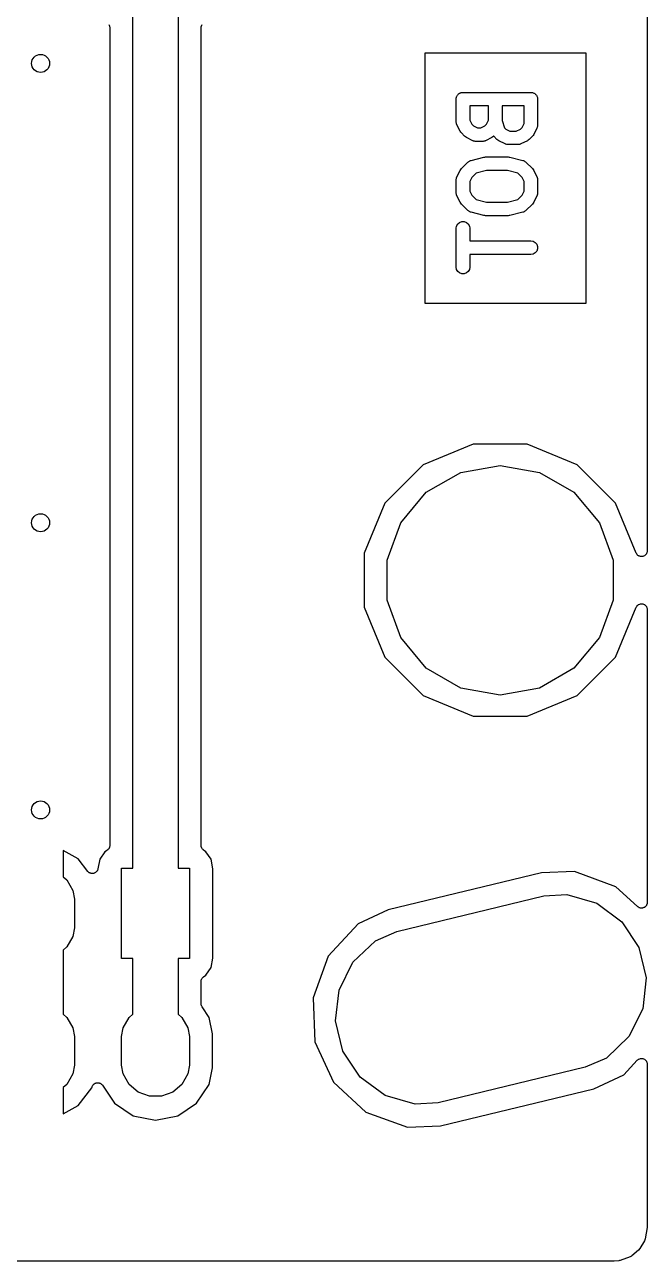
# Model space of a CAD drawing. Extents: x 106 to 188.7, y -135.7 to -88.7.
# Drawn here: x 174.91 to 188.67, y -135.71 to -108.36 of the extents above; entities that cross this region are included whole.
import ezdxf

# ---------------------------------------------------------------- set-up
doc = ezdxf.new("R2010")
doc.units = 0
doc.header["$MEASUREMENT"] = 0
doc.layers.add('BLACK', color=7, linetype='CONTINUOUS')

msp = doc.modelspace()

# ---------------------------------------------------------------- linework, layer by layer
at = {"layer": 'BLACK', "linetype": 'CONTINUOUS'}
for p, q in [((188.672, -103.518), (188.672, -120.002)), ((177.3, -108.995), (177.3, -107.93)), ((178.3, -107.93), (178.3, -127.02)), ((176.767, -108.361), (176.775, -108.377)), ((176.775, -108.377), (176.784, -108.393)), ((176.784, -108.393), (176.785, -108.397)), ((176.785, -108.397), (176.787, -108.401)), ((176.787, -108.401), (176.789, -108.419)), ((176.789, -108.419), (176.792, -108.436)), ((176.792, -108.436), (176.792, -108.927)), ((178.808, -108.436), (178.811, -108.419)), ((178.808, -126.514), (178.808, -108.436)), ((178.811, -108.419), (178.813, -108.401)), ((178.813, -108.401), (178.815, -108.397)), ((178.815, -108.397), (178.816, -108.393)), ((178.816, -108.393), (178.825, -108.377)), ((178.825, -108.377), (178.833, -108.361)), ((176.792, -108.927), (176.792, -108.927)), ((176.792, -108.927), (176.792, -126.514)), ((177.3, -127.02), (177.3, -108.995)), ((177.3, -108.995), (177.3, -108.995)), ((183.757, -108.995), (183.757, -114.525)), ((187.323, -108.995), (183.757, -108.995)), ((187.323, -114.525), (187.323, -108.995)), ((184.464, -109.947), (184.469, -109.935)), ((184.469, -109.935), (184.477, -109.925)), ((184.477, -109.925), (184.484, -109.914)), ((184.484, -109.914), (184.494, -109.905)), ((184.494, -109.905), (184.502, -109.895)), ((184.502, -109.895), (184.514, -109.889)), ((184.514, -109.889), (184.524, -109.88)), ((184.524, -109.88), (184.536, -109.876)), ((184.536, -109.876), (184.547, -109.869)), ((184.547, -109.869), (184.56, -109.867)), ((184.56, -109.867), (184.573, -109.862)), ((184.573, -109.862), (184.586, -109.862)), ((184.586, -109.862), (184.599, -109.86)), ((184.599, -109.86), (186.099, -109.86)), ((186.099, -109.86), (186.111, -109.862)), ((186.111, -109.862), (186.125, -109.862)), ((186.125, -109.862), (186.137, -109.867)), ((186.137, -109.867), (186.15, -109.869)), ((186.15, -109.869), (186.161, -109.876)), ((186.161, -109.876), (186.174, -109.88)), ((186.174, -109.88), (186.184, -109.889)), ((186.184, -109.889), (186.195, -109.895)), ((186.195, -109.895), (186.203, -109.905)), ((186.203, -109.905), (186.213, -109.914)), ((186.213, -109.914), (186.22, -109.925)), ((186.22, -109.925), (186.228, -109.935)), ((186.228, -109.935), (186.233, -109.947)), ((184.449, -110.01), (184.451, -109.997)), ((184.449, -110.51), (184.449, -110.01)), ((184.451, -109.984), (184.455, -109.972)), ((184.451, -109.997), (184.451, -109.984)), ((184.455, -109.972), (184.458, -109.959)), ((184.458, -109.959), (184.464, -109.947)), ((184.749, -110.16), (184.749, -110.475)), ((185.163, -110.16), (184.749, -110.16)), ((185.163, -110.475), (185.163, -110.16)), ((185.463, -110.16), (185.463, -110.486)), ((185.949, -110.16), (185.463, -110.16)), ((185.949, -110.546), (185.949, -110.16)), ((186.233, -109.947), (186.24, -109.959)), ((186.24, -109.959), (186.242, -109.972)), ((186.242, -109.972), (186.246, -109.984)), ((186.246, -109.984), (186.246, -109.997)), ((186.246, -109.997), (186.249, -110.01)), ((186.249, -110.01), (186.249, -110.581)), ((184.749, -110.475), (184.793, -110.564)), ((185.118, -110.564), (185.163, -110.475)), ((185.463, -110.486), (185.515, -110.643)), ((184.45, -110.519), (184.449, -110.51)), ((184.45, -110.527), (184.45, -110.519)), ((184.455, -110.544), (184.45, -110.527)), ((184.458, -110.561), (184.455, -110.544)), ((184.462, -110.569), (184.458, -110.561)), ((184.464, -110.577), (184.462, -110.569)), ((184.536, -110.72), (184.464, -110.577)), ((184.55, -110.739), (184.536, -110.72)), ((184.564, -110.759), (184.55, -110.739)), ((184.635, -110.83), (184.564, -110.759)), ((184.793, -110.564), (184.83, -110.601)), ((184.83, -110.601), (184.92, -110.646)), ((184.92, -110.646), (184.992, -110.646)), ((184.992, -110.646), (185.081, -110.601)), ((185.081, -110.601), (185.118, -110.564)), ((185.515, -110.643), (185.545, -110.672)), ((185.545, -110.672), (185.634, -110.717)), ((185.634, -110.717), (185.777, -110.717)), ((185.777, -110.717), (185.867, -110.672)), ((185.867, -110.672), (185.904, -110.635)), ((185.904, -110.635), (185.949, -110.546)), ((186.233, -110.649), (186.161, -110.791)), ((186.235, -110.64), (186.233, -110.649)), ((186.24, -110.633), (186.235, -110.64)), ((186.243, -110.615), (186.24, -110.633)), ((186.248, -110.599), (186.243, -110.615)), ((186.249, -110.581), (186.247, -110.59)), ((186.247, -110.59), (186.248, -110.599)), ((184.655, -110.844), (184.635, -110.83)), ((184.674, -110.858), (184.655, -110.844)), ((184.817, -110.93), (184.674, -110.858)), ((184.825, -110.932), (184.817, -110.93)), ((184.833, -110.937), (184.825, -110.932)), ((184.85, -110.94), (184.833, -110.937)), ((184.867, -110.945), (184.85, -110.94)), ((184.876, -110.944), (184.867, -110.945)), ((184.884, -110.946), (184.876, -110.944)), ((185.027, -110.946), (184.884, -110.946)), ((185.036, -110.944), (185.027, -110.946)), ((185.044, -110.945), (185.036, -110.944)), ((185.061, -110.94), (185.044, -110.945)), ((185.078, -110.937), (185.061, -110.94)), ((185.086, -110.932), (185.078, -110.937)), ((185.094, -110.93), (185.086, -110.932)), ((185.237, -110.858), (185.094, -110.93)), ((185.256, -110.844), (185.237, -110.858)), ((185.276, -110.83), (185.256, -110.844)), ((185.277, -110.829), (185.276, -110.83)), ((185.278, -110.83), (185.277, -110.829)), ((185.35, -110.902), (185.278, -110.83)), ((185.369, -110.916), (185.35, -110.902)), ((185.389, -110.93), (185.369, -110.916)), ((185.531, -111.001), (185.389, -110.93)), ((185.54, -111.004), (185.531, -111.001)), ((185.547, -111.008), (185.54, -111.004)), ((185.565, -111.011), (185.547, -111.008)), ((185.581, -111.016), (185.565, -111.011)), ((185.59, -111.016), (185.581, -111.016)), ((185.599, -111.017), (185.59, -111.016)), ((185.813, -111.017), (185.599, -111.017)), ((185.821, -111.016), (185.813, -111.017)), ((185.83, -111.016), (185.821, -111.016)), ((185.847, -111.011), (185.83, -111.016)), ((185.864, -111.008), (185.847, -111.011)), ((185.872, -111.004), (185.864, -111.008)), ((185.88, -111.001), (185.872, -111.004)), ((186.023, -110.93), (185.88, -111.001)), ((186.042, -110.916), (186.023, -110.93)), ((186.062, -110.902), (186.042, -110.916)), ((186.133, -110.83), (186.062, -110.902)), ((186.147, -110.811), (186.133, -110.83)), ((186.161, -110.791), (186.147, -110.811)), ((184.776, -111.364), (185.062, -111.293)), ((185.062, -111.293), (185.08, -111.292)), ((185.08, -111.292), (185.099, -111.289)), ((185.099, -111.289), (185.599, -111.289)), ((185.599, -111.289), (185.617, -111.292)), ((185.617, -111.292), (185.635, -111.293)), ((185.635, -111.293), (185.921, -111.364)), ((184.536, -111.586), (184.55, -111.566)), ((184.55, -111.566), (184.564, -111.547)), ((184.564, -111.547), (184.707, -111.404)), ((184.707, -111.404), (184.719, -111.396)), ((184.719, -111.396), (184.729, -111.386)), ((184.729, -111.386), (184.74, -111.381)), ((184.74, -111.381), (184.749, -111.374)), ((184.749, -111.374), (184.763, -111.37)), ((184.763, -111.37), (184.776, -111.364)), ((185.921, -111.364), (185.934, -111.37)), ((185.934, -111.37), (185.948, -111.374)), ((185.948, -111.374), (185.957, -111.381)), ((185.957, -111.381), (185.968, -111.386)), ((185.968, -111.386), (185.979, -111.396)), ((185.979, -111.396), (185.99, -111.404)), ((185.99, -111.404), (186.133, -111.547)), ((186.133, -111.547), (186.147, -111.566)), ((186.147, -111.566), (186.161, -111.586)), ((184.449, -111.796), (184.45, -111.787)), ((184.449, -112.081), (184.449, -111.796)), ((184.45, -111.779), (184.455, -111.762)), ((184.45, -111.787), (184.45, -111.779)), ((184.455, -111.762), (184.458, -111.744)), ((184.458, -111.744), (184.462, -111.737)), ((184.462, -111.737), (184.464, -111.729)), ((184.464, -111.729), (184.536, -111.586)), ((184.793, -111.742), (184.749, -111.831)), ((184.749, -111.831), (184.749, -112.046)), ((184.89, -111.645), (184.793, -111.742)), ((185.117, -111.589), (184.89, -111.645)), ((185.58, -111.589), (185.117, -111.589)), ((185.808, -111.645), (185.58, -111.589)), ((185.904, -111.742), (185.808, -111.645)), ((185.949, -111.831), (185.904, -111.742)), ((185.949, -112.046), (185.949, -111.831)), ((186.161, -111.586), (186.233, -111.729)), ((186.233, -111.729), (186.235, -111.737)), ((186.235, -111.737), (186.24, -111.744)), ((186.24, -111.744), (186.243, -111.762)), ((186.243, -111.762), (186.248, -111.779)), ((186.248, -111.779), (186.247, -111.787)), ((186.247, -111.787), (186.249, -111.796)), ((186.249, -111.796), (186.249, -112.081)), ((184.45, -112.09), (184.449, -112.081)), ((184.45, -112.099), (184.45, -112.09)), ((184.455, -112.115), (184.45, -112.099)), ((184.458, -112.133), (184.455, -112.115)), ((184.749, -112.046), (184.793, -112.135)), ((185.904, -112.135), (185.949, -112.046)), ((186.243, -112.115), (186.24, -112.133)), ((186.248, -112.099), (186.243, -112.115)), ((186.249, -112.081), (186.247, -112.09)), ((186.247, -112.09), (186.248, -112.099)), ((184.462, -112.14), (184.458, -112.133)), ((184.464, -112.149), (184.462, -112.14)), ((184.536, -112.291), (184.464, -112.149)), ((184.55, -112.311), (184.536, -112.291)), ((184.564, -112.33), (184.55, -112.311)), ((184.707, -112.473), (184.564, -112.33)), ((184.793, -112.135), (184.89, -112.232)), ((184.89, -112.232), (185.117, -112.289)), ((185.117, -112.289), (185.58, -112.289)), ((185.58, -112.289), (185.808, -112.232)), ((185.808, -112.232), (185.904, -112.135)), ((186.133, -112.33), (185.99, -112.473)), ((186.147, -112.311), (186.133, -112.33)), ((186.161, -112.291), (186.147, -112.311)), ((186.233, -112.149), (186.161, -112.291)), ((186.235, -112.14), (186.233, -112.149)), ((186.24, -112.133), (186.235, -112.14)), ((184.719, -112.481), (184.707, -112.473)), ((184.729, -112.491), (184.719, -112.481)), ((184.74, -112.496), (184.729, -112.491)), ((184.749, -112.503), (184.74, -112.496)), ((184.763, -112.507), (184.749, -112.503)), ((184.776, -112.513), (184.763, -112.507)), ((185.062, -112.584), (184.776, -112.513)), ((185.08, -112.585), (185.062, -112.584)), ((185.099, -112.589), (185.08, -112.585)), ((185.599, -112.589), (185.099, -112.589)), ((185.617, -112.585), (185.599, -112.589)), ((185.635, -112.584), (185.617, -112.585)), ((185.921, -112.513), (185.635, -112.584)), ((185.934, -112.507), (185.921, -112.513)), ((185.948, -112.503), (185.934, -112.507)), ((185.957, -112.496), (185.948, -112.503)), ((185.968, -112.491), (185.957, -112.496)), ((185.979, -112.481), (185.968, -112.491)), ((185.99, -112.473), (185.979, -112.481)), ((184.449, -112.867), (184.458, -112.816)), ((184.449, -113.724), (184.449, -112.867)), ((184.458, -112.816), (184.484, -112.771)), ((184.484, -112.771), (184.524, -112.737)), ((184.524, -112.737), (184.573, -112.719)), ((184.573, -112.719), (184.625, -112.719)), ((184.625, -112.719), (184.674, -112.737)), ((184.674, -112.737), (184.713, -112.771)), ((184.713, -112.771), (184.74, -112.816)), ((184.74, -112.816), (184.749, -112.867)), ((184.749, -112.867), (184.749, -113.146)), ((184.749, -113.146), (186.099, -113.146)), ((186.099, -113.146), (186.15, -113.155)), ((186.15, -113.155), (186.195, -113.181)), ((186.195, -113.181), (186.228, -113.221)), ((186.228, -113.221), (186.246, -113.27)), ((186.099, -113.446), (184.749, -113.446)), ((184.749, -113.446), (184.749, -113.724)), ((186.15, -113.437), (186.099, -113.446)), ((186.195, -113.411), (186.15, -113.437)), ((186.228, -113.371), (186.195, -113.411)), ((186.246, -113.322), (186.228, -113.371)), ((186.246, -113.27), (186.246, -113.322)), ((184.458, -113.776), (184.449, -113.724)), ((184.749, -113.724), (184.74, -113.776)), ((184.484, -113.821), (184.458, -113.776)), ((184.524, -113.854), (184.484, -113.821)), ((184.573, -113.872), (184.524, -113.854)), ((184.625, -113.872), (184.573, -113.872)), ((184.674, -113.854), (184.625, -113.872)), ((184.713, -113.821), (184.674, -113.854)), ((184.74, -113.776), (184.713, -113.821)), ((183.757, -114.525), (187.323, -114.525)), ((184.822, -117.642), (183.716, -118.1)), ((186.018, -117.642), (184.822, -117.642)), ((187.124, -118.1), (186.018, -117.642)), ((183.716, -118.1), (182.87, -118.946)), ((184.552, -118.265), (185.42, -118.111)), ((185.42, -118.111), (186.288, -118.265)), ((187.97, -118.946), (187.124, -118.1)), ((183.788, -118.705), (184.552, -118.265)), ((186.288, -118.265), (187.052, -118.705)), ((182.87, -118.946), (182.412, -120.052)), ((183.222, -119.381), (183.788, -118.705)), ((187.052, -118.705), (187.618, -119.381)), ((188.428, -120.051), (187.97, -118.946)), ((182.92, -120.209), (183.222, -119.381)), ((187.618, -119.381), (187.92, -120.209)), ((182.412, -120.052), (182.412, -121.248)), ((188.438, -120.067), (188.428, -120.051)), ((188.664, -120.046), (188.655, -120.062)), ((188.665, -120.043), (188.664, -120.046)), ((188.666, -120.04), (188.665, -120.043)), ((188.669, -120.021), (188.666, -120.04)), ((188.672, -120.002), (188.669, -120.021)), ((182.92, -121.091), (182.92, -120.209)), ((187.92, -120.209), (187.92, -121.091)), ((188.448, -120.084), (188.438, -120.067)), ((188.45, -120.086), (188.448, -120.084)), ((188.451, -120.088), (188.45, -120.086)), ((188.467, -120.1), (188.451, -120.088)), ((188.481, -120.112), (188.467, -120.1)), ((188.484, -120.113), (188.481, -120.112)), ((188.486, -120.115), (188.484, -120.113)), ((188.505, -120.121), (188.486, -120.115)), ((188.523, -120.127), (188.505, -120.121)), ((188.526, -120.127), (188.523, -120.127)), ((188.528, -120.128), (188.526, -120.127)), ((188.548, -120.127), (188.528, -120.128)), ((188.567, -120.127), (188.548, -120.127)), ((188.57, -120.126), (188.567, -120.127)), ((188.572, -120.126), (188.57, -120.126)), ((188.59, -120.119), (188.572, -120.126)), ((188.608, -120.112), (188.59, -120.119)), ((188.611, -120.11), (188.608, -120.112)), ((188.613, -120.109), (188.611, -120.11)), ((188.627, -120.096), (188.613, -120.109)), ((188.642, -120.084), (188.627, -120.096)), ((188.644, -120.081), (188.642, -120.084)), ((188.646, -120.08), (188.644, -120.081)), ((188.655, -120.062), (188.646, -120.08)), ((183.222, -121.919), (182.92, -121.091)), ((187.92, -121.091), (187.618, -121.919)), ((182.412, -121.248), (182.87, -122.354)), ((187.97, -122.354), (188.428, -121.249)), ((188.428, -121.249), (188.438, -121.233)), ((188.438, -121.233), (188.448, -121.216)), ((188.448, -121.216), (188.45, -121.214)), ((188.45, -121.214), (188.451, -121.212)), ((188.451, -121.212), (188.467, -121.2)), ((188.467, -121.2), (188.481, -121.188)), ((188.481, -121.188), (188.484, -121.187)), ((188.484, -121.187), (188.486, -121.185)), ((188.486, -121.185), (188.505, -121.179)), ((188.505, -121.179), (188.523, -121.173)), ((188.523, -121.173), (188.526, -121.173)), ((188.526, -121.173), (188.528, -121.172)), ((188.528, -121.172), (188.548, -121.173)), ((188.548, -121.173), (188.567, -121.173)), ((188.567, -121.173), (188.57, -121.174)), ((188.57, -121.174), (188.572, -121.174)), ((188.572, -121.174), (188.59, -121.181)), ((188.59, -121.181), (188.608, -121.188)), ((188.608, -121.188), (188.611, -121.19)), ((188.611, -121.19), (188.613, -121.191)), ((188.613, -121.191), (188.627, -121.204)), ((188.627, -121.204), (188.642, -121.216)), ((188.642, -121.216), (188.644, -121.219)), ((188.644, -121.219), (188.646, -121.22)), ((188.646, -121.22), (188.655, -121.238)), ((188.655, -121.238), (188.664, -121.254)), ((188.664, -121.254), (188.665, -121.257)), ((188.665, -121.257), (188.666, -121.26)), ((188.666, -121.26), (188.669, -121.279)), ((188.669, -121.279), (188.672, -121.298)), ((188.672, -121.298), (188.672, -127.777)), ((183.788, -122.595), (183.222, -121.919)), ((187.618, -121.919), (187.052, -122.595)), ((182.87, -122.354), (183.716, -123.2)), ((187.124, -123.2), (187.97, -122.354)), ((184.552, -123.035), (183.788, -122.595)), ((187.052, -122.595), (186.288, -123.035)), ((185.42, -123.189), (184.552, -123.035)), ((186.288, -123.035), (185.42, -123.189)), ((183.716, -123.2), (184.822, -123.658)), ((186.018, -123.658), (187.124, -123.2)), ((184.822, -123.658), (186.018, -123.658)), ((176.736, -126.619), (176.684, -126.654)), ((176.749, -126.607), (176.736, -126.619)), ((176.762, -126.595), (176.749, -126.607)), ((176.764, -126.592), (176.762, -126.595)), ((176.767, -126.589), (176.764, -126.592)), ((176.775, -126.573), (176.767, -126.589)), ((176.784, -126.557), (176.775, -126.573)), ((176.785, -126.553), (176.784, -126.557)), ((176.787, -126.549), (176.785, -126.553)), ((176.789, -126.531), (176.787, -126.549)), ((176.792, -126.514), (176.789, -126.531)), ((178.811, -126.531), (178.808, -126.514)), ((178.813, -126.549), (178.811, -126.531)), ((178.815, -126.553), (178.813, -126.549)), ((178.816, -126.557), (178.815, -126.553)), ((178.825, -126.573), (178.816, -126.557)), ((178.833, -126.589), (178.825, -126.573)), ((178.836, -126.592), (178.833, -126.589)), ((178.838, -126.595), (178.836, -126.592)), ((178.851, -126.607), (178.838, -126.595)), ((178.864, -126.619), (178.851, -126.607)), ((178.916, -126.654), (178.864, -126.619)), ((176.092, -126.815), (175.76, -126.625)), ((175.76, -126.625), (175.76, -127.21)), ((176.304, -127.089), (176.092, -126.815)), ((176.571, -126.822), (176.529, -127.036)), ((176.684, -126.654), (176.571, -126.822)), ((179.029, -126.822), (178.916, -126.654)), ((179.07, -127.033), (179.029, -126.822)), ((176.313, -127.097), (176.304, -127.089)), ((176.321, -127.107), (176.313, -127.097)), ((176.329, -127.112), (176.321, -127.107)), ((176.336, -127.119), (176.329, -127.112)), ((176.348, -127.123), (176.336, -127.119)), ((176.358, -127.13), (176.348, -127.123)), ((176.368, -127.132), (176.358, -127.13)), ((176.377, -127.136), (176.368, -127.132)), ((176.389, -127.136), (176.377, -127.136)), ((176.401, -127.138), (176.389, -127.136)), ((176.411, -127.137), (176.401, -127.138)), ((176.421, -127.137), (176.411, -127.137)), ((176.433, -127.134), (176.421, -127.137)), ((176.445, -127.132), (176.433, -127.134)), ((176.454, -127.127), (176.445, -127.132)), ((176.463, -127.124), (176.454, -127.127)), ((176.473, -127.116), (176.463, -127.124)), ((176.484, -127.111), (176.473, -127.116)), ((176.49, -127.103), (176.484, -127.111)), ((176.498, -127.097), (176.49, -127.103)), ((176.505, -127.087), (176.498, -127.097)), ((176.513, -127.077), (176.505, -127.087)), ((176.516, -127.068), (176.513, -127.077)), ((176.522, -127.06), (176.516, -127.068)), ((176.524, -127.048), (176.522, -127.06)), ((176.529, -127.036), (176.524, -127.048)), ((177.05, -129.02), (177.05, -127.02)), ((177.05, -127.02), (177.3, -127.02)), ((178.3, -127.02), (178.55, -127.02)), ((178.55, -127.02), (178.55, -129.02)), ((179.07, -129.007), (179.07, -127.033)), ((186.332, -127.122), (182.946, -127.942)), ((187.062, -127.092), (186.332, -127.122)), ((187.98, -127.429), (187.062, -127.092)), ((175.76, -127.21), (175.843, -127.28)), ((175.843, -127.28), (175.976, -127.51)), ((188.459, -127.87), (187.98, -127.429)), ((175.976, -127.51), (176.01, -127.704)), ((176.01, -127.704), (176.01, -128.336)), ((183.135, -128.419), (186.382, -127.633)), ((186.382, -127.633), (186.895, -127.601)), ((186.895, -127.601), (187.555, -127.795)), ((182.946, -127.942), (182.282, -128.249)), ((187.555, -127.795), (188.109, -128.203)), ((188.471, -127.877), (188.459, -127.87)), ((188.481, -127.886), (188.471, -127.877)), ((188.489, -127.889), (188.481, -127.886)), ((188.496, -127.894), (188.489, -127.889)), ((188.51, -127.897), (188.496, -127.894)), ((188.523, -127.902), (188.51, -127.897)), ((188.531, -127.902), (188.523, -127.902)), ((188.539, -127.903), (188.531, -127.902)), ((188.553, -127.902), (188.539, -127.903)), ((188.567, -127.902), (188.553, -127.902)), ((188.575, -127.899), (188.567, -127.902)), ((188.583, -127.898), (188.575, -127.899)), ((188.595, -127.891), (188.583, -127.898)), ((188.608, -127.886), (188.595, -127.891)), ((188.615, -127.881), (188.608, -127.886)), ((188.622, -127.877), (188.615, -127.881)), ((188.632, -127.867), (188.622, -127.877)), ((188.642, -127.858), (188.632, -127.867)), ((188.646, -127.851), (188.642, -127.858)), ((188.652, -127.845), (188.646, -127.851)), ((188.657, -127.832), (188.652, -127.845)), ((188.664, -127.82), (188.657, -127.832)), ((188.666, -127.812), (188.664, -127.82)), ((188.669, -127.804), (188.666, -127.812)), ((188.67, -127.79), (188.669, -127.804)), ((188.672, -127.777), (188.67, -127.79)), ((182.282, -128.249), (181.62, -128.968)), ((188.109, -128.203), (188.489, -128.776)), ((175.976, -128.53), (175.843, -128.76)), ((176.01, -128.336), (175.976, -128.53)), ((182.663, -128.624), (183.135, -128.419)), ((175.843, -128.76), (175.76, -128.83)), ((182.165, -129.099), (182.663, -128.624)), ((188.489, -128.776), (188.651, -129.444)), ((175.76, -128.83), (175.76, -130.25)), ((177.3, -129.02), (177.05, -129.02)), ((177.3, -130.25), (177.3, -129.02)), ((178.55, -129.02), (178.3, -129.02)), ((178.3, -129.02), (178.3, -130.25)), ((179.029, -129.218), (179.07, -129.007)), ((181.62, -128.968), (181.283, -129.886)), ((178.916, -129.386), (179.029, -129.218)), ((181.859, -129.715), (182.165, -129.099)), ((178.808, -129.526), (178.811, -129.509)), ((178.808, -130.016), (178.808, -129.526)), ((178.811, -129.509), (178.813, -129.491)), ((178.813, -129.491), (178.815, -129.487)), ((178.815, -129.487), (178.816, -129.483)), ((178.816, -129.483), (178.825, -129.467)), ((178.825, -129.467), (178.833, -129.451)), ((178.833, -129.451), (178.836, -129.448)), ((178.836, -129.448), (178.838, -129.445)), ((178.838, -129.445), (178.851, -129.433)), ((178.851, -129.433), (178.864, -129.421)), ((178.864, -129.421), (178.916, -129.386)), ((188.651, -129.444), (188.574, -130.127)), ((181.283, -129.886), (181.323, -130.863)), ((181.783, -130.398), (181.859, -129.715)), ((178.811, -130.031), (178.808, -130.016)), ((178.812, -130.046), (178.811, -130.031)), ((178.814, -130.052), (178.812, -130.046)), ((178.816, -130.059), (178.814, -130.052)), ((178.823, -130.072), (178.816, -130.059)), ((178.829, -130.086), (178.823, -130.072)), ((178.985, -130.319), (178.829, -130.086)), ((188.574, -130.127), (188.268, -130.743)), ((175.76, -130.25), (175.843, -130.32)), ((175.843, -130.32), (175.976, -130.55)), ((177.084, -130.55), (177.217, -130.32)), ((177.217, -130.32), (177.3, -130.25)), ((178.3, -130.25), (178.383, -130.32)), ((178.383, -130.32), (178.516, -130.55)), ((179.058, -130.686), (178.985, -130.319)), ((181.944, -131.066), (181.783, -130.398)), ((175.976, -130.55), (176.01, -130.744)), ((177.05, -130.744), (177.084, -130.55)), ((178.516, -130.55), (178.55, -130.744)), ((179.058, -131.434), (179.058, -130.686)), ((176.01, -130.744), (176.01, -131.376)), ((177.05, -131.376), (177.05, -130.744)), ((178.55, -130.744), (178.55, -131.376)), ((181.323, -130.863), (181.734, -131.75)), ((188.268, -130.743), (187.771, -131.218)), ((182.325, -131.639), (181.944, -131.066)), ((187.771, -131.218), (187.299, -131.423)), ((188.151, -131.593), (188.452, -131.267)), ((188.452, -131.267), (188.467, -131.256)), ((188.467, -131.256), (188.481, -131.243)), ((188.481, -131.243), (188.484, -131.242)), ((188.484, -131.242), (188.487, -131.241)), ((188.487, -131.241), (188.505, -131.235)), ((188.505, -131.235), (188.523, -131.228)), ((188.523, -131.228), (188.526, -131.228)), ((188.526, -131.228), (188.529, -131.227)), ((188.529, -131.227), (188.548, -131.228)), ((188.548, -131.228), (188.567, -131.228)), ((188.567, -131.228), (188.57, -131.229)), ((188.57, -131.229), (188.573, -131.229)), ((188.573, -131.229), (188.59, -131.237)), ((188.59, -131.237), (188.608, -131.243)), ((188.608, -131.243), (188.611, -131.245)), ((188.611, -131.245), (188.614, -131.246)), ((188.614, -131.246), (188.628, -131.259)), ((188.628, -131.259), (188.642, -131.272)), ((188.642, -131.272), (188.644, -131.274)), ((176.01, -131.376), (175.976, -131.57)), ((177.084, -131.57), (177.05, -131.376)), ((178.55, -131.376), (178.516, -131.57)), ((178.985, -131.801), (179.058, -131.434)), ((187.299, -131.423), (184.052, -132.209)), ((188.644, -131.274), (188.646, -131.276)), ((188.646, -131.276), (188.655, -131.293)), ((188.655, -131.293), (188.664, -131.31)), ((188.664, -131.31), (188.665, -131.313)), ((188.665, -131.313), (188.666, -131.315)), ((188.666, -131.315), (188.669, -131.334)), ((188.669, -131.334), (188.672, -131.353)), ((188.672, -131.353), (188.672, -134.941)), ((175.843, -131.8), (175.76, -131.87)), ((175.976, -131.57), (175.843, -131.8)), ((176.413, -131.825), (176.418, -131.816)), ((176.418, -131.816), (176.426, -131.808)), ((176.426, -131.808), (176.434, -131.798)), ((176.434, -131.798), (176.442, -131.792)), ((176.442, -131.792), (176.449, -131.785)), ((176.449, -131.785), (176.46, -131.78)), ((176.46, -131.78), (176.47, -131.773)), ((176.47, -131.773), (176.48, -131.771)), ((176.48, -131.771), (176.489, -131.767)), ((176.489, -131.767), (176.501, -131.766)), ((176.501, -131.766), (176.513, -131.763)), ((176.513, -131.763), (176.523, -131.764)), ((176.523, -131.764), (176.533, -131.763)), ((176.533, -131.763), (176.545, -131.766)), ((176.545, -131.766), (176.557, -131.768)), ((176.557, -131.768), (176.566, -131.772)), ((176.566, -131.772), (176.576, -131.775)), ((176.576, -131.775), (176.586, -131.782)), ((176.586, -131.782), (176.597, -131.787)), ((176.597, -131.787), (176.603, -131.794)), ((176.603, -131.794), (176.612, -131.8)), ((176.612, -131.8), (176.619, -131.81)), ((176.619, -131.81), (176.627, -131.819)), ((176.627, -131.819), (176.893, -132.217)), ((177.217, -131.8), (177.084, -131.57)), ((177.419, -131.97), (177.217, -131.8)), ((178.383, -131.8), (178.181, -131.97)), ((178.516, -131.57), (178.383, -131.8)), ((178.707, -132.217), (178.985, -131.801)), ((181.734, -131.75), (182.453, -132.413)), ((182.878, -132.047), (182.325, -131.639)), ((187.488, -131.9), (188.151, -131.593)), ((175.76, -131.87), (175.76, -132.455)), ((176.092, -132.265), (176.394, -131.874)), ((176.394, -131.874), (176.399, -131.856)), ((176.399, -131.856), (176.404, -131.845)), ((176.404, -131.845), (176.408, -131.833)), ((176.408, -131.833), (176.413, -131.825)), ((177.668, -132.06), (177.419, -131.97)), ((177.932, -132.06), (177.668, -132.06)), ((178.181, -131.97), (177.932, -132.06)), ((183.538, -132.241), (182.878, -132.047)), ((184.102, -132.72), (187.488, -131.9)), ((175.76, -132.455), (176.092, -132.265)), ((176.893, -132.217), (177.309, -132.495)), ((178.291, -132.495), (178.707, -132.217)), ((184.052, -132.209), (183.538, -132.241)), ((177.309, -132.495), (177.8, -132.593)), ((177.8, -132.593), (178.291, -132.495)), ((182.453, -132.413), (183.371, -132.75)), ((183.371, -132.75), (184.102, -132.72)), ((188.67, -134.963), (188.625, -135.22)), ((188.672, -134.941), (188.67, -134.952)), ((188.67, -134.952), (188.67, -134.963)), ((188.61, -135.261), (188.51, -135.434)), ((188.625, -135.22), (188.61, -135.261)), ((188.291, -135.618), (188.074, -135.697)), ((188.323, -135.599), (188.291, -135.618)), ((188.329, -135.596), (188.323, -135.599)), ((188.482, -135.468), (188.329, -135.596)), ((188.51, -135.434), (188.482, -135.468)), ((188.51, -135.434), (188.51, -135.434)), ((187.93, -135.713), (106.74, -135.713)), ((187.936, -135.712), (187.93, -135.713)), ((187.941, -135.713), (187.936, -135.712)), ((188.042, -135.704), (187.941, -135.713)), ((188.058, -135.699), (188.042, -135.704)), ((188.074, -135.697), (188.058, -135.699))]:
    msp.add_line(p, q, dxfattribs=at)
at = {"layer": 'BLACK'}
for centre in [(175.26, -109.22), (175.26, -119.38), (175.26, -125.73)]:
    msp.add_circle(centre, 0.2, dxfattribs=at)

doc.saveas('drawing.dxf')
